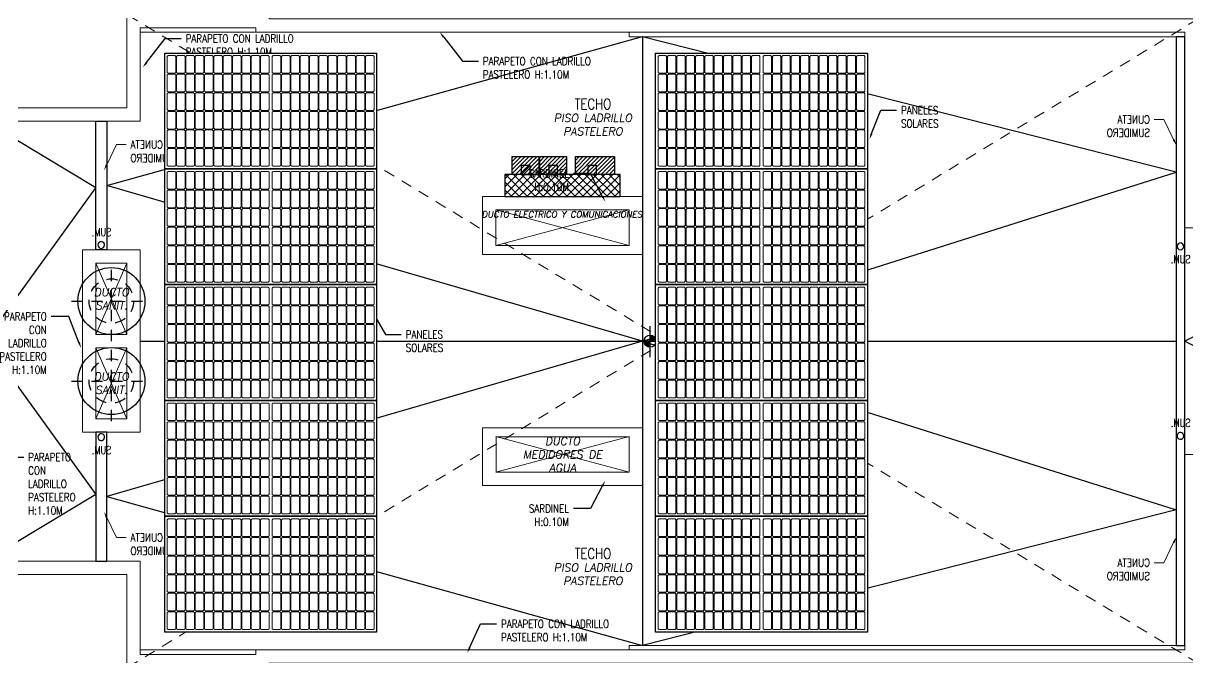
# Model space of a CAD drawing. Header units: millimetres. Extents: x -3 to 53, y -110 to 39.
# Drawn here: x 3.53 to 16.63, y -101.67 to -94.53 of the extents above; entities that cross this region are included whole.
import ezdxf
from ezdxf import colors
from ezdxf.entities.mleader import LeaderData, LeaderLine
from ezdxf.enums import TextEntityAlignment as Align
from ezdxf.math import Vec2, Vec3

# ---------------------------------------------------------------- set-up
doc = ezdxf.new("R2010")
doc.units = ezdxf.units.MM
doc.set_wipeout_variables(frame=1)
doc.linetypes.add('HIDDEN2', pattern=[0.1875, 0.125, -0.0625])
doc.layers.add('A-01', color=8, linetype='Continuous', lineweight=0)
for name, color, linetype in [('A-HATCH', 8, 'Continuous'), ('A-LINEAS', 8, 'Continuous'), ('A-MURO BAJO', 8, 'Continuous'), ('A-NIVELES-NPT', 8, 'Continuous'), ('A-PROYECCIONES', 8, 'HIDDEN2'), ('A-TEXTO-ACABADO PISO', 8, 'Continuous'), ('A-TEXTO-INDICACIONES', 8, 'Continuous'), ('A_30_TableroElect', 8, 'Continuous'), ('DLP_TEXTO AMBIENTE', 8, 'Continuous'), ('L3 Equipos y Ductos', 8, 'Continuous'), ('L5 Linea mediana segmentada', 8, 'HIDDEN2'), ('L7 Linea fina segmentada', 8, 'HIDDEN2')]:
    doc.layers.add(name, color=color, linetype=linetype)
doc.styles.add('R80', font='ARIALN.TTF', dxfattribs={"height": 2.03})
doc.styles.add('ROMANS', font='ROMANS.shx', dxfattribs={"oblique": 10})
doc.styles.add('TXT_COTAS', font='romans.shx', dxfattribs={"width": 0.8})

# ---------------------------------------------------------------- blocks, each defined once
blk = doc.blocks.new('TEXTO AMBIENTES T')
at = {"layer": 'A-TEXTO-ACABADO PISO', "char_height": 0.09, "attachment_point": 2, "style": 'ROMANS'}
for insert in [(8.592, -4.37), (8.592, -9.427)]:
    blk.add_mtext_dynamic_manual_height_columns('PISO LADRILLO PASTELERO', width=1.20225, gutter_width=12.5, heights=[0], dxfattribs=dict(at, insert=insert))
at = {"layer": 'DLP_TEXTO AMBIENTE', "style": 'ROMANS', "width": 0.8}
for p in [(8.592, -4.318, 0), (8.592, -9.375, 0)]:
    blk.add_text('TECHO', height=0.12, dxfattribs=at).set_placement(p, align=Align.CENTER)
blk = doc.blocks.new('TEXTO DUCTOS PT')
at = {"layer": 'A-TEXTO-INDICACIONES', "attachment_point": 5, "style": 'ROMANS'}
for s, insert, char_height, width in [('\\pxsm1,qc,t16;DUCTO ELECTRICO Y COMUNICACIONES', (8.244, -5.5, 0), 0.07, 1.81988), ('\\pxsm1,t16;DUCTO SANIT.', (3.175, -6.45), 0.09, 0.4157), ('\\pxsm1,t16;DUCTO SANIT.', (3.175, -7.4), 0.09, 0.4157), ('\\pxsm1,qc,t16;DUCTO MEDIDORES DE AGUA', (8.25, -8.2), 0.09, 1.04794)]:
    blk.add_mtext(s, dxfattribs=dict(at, insert=insert, char_height=char_height, width=width))
blk = doc.blocks.new('*U256')
at = {"color": 8}
blk.add_ellipse((0, 0), major_axis=(0.0118, 0.036), ratio=1, start_param=5.813820330443059, end_param=12.09700563762265, dxfattribs=at)
at = {"layer": 'A-TEXTO-INDICACIONES', "color": 8, "style": 'ROMANS', "width": 0.75}
blk.add_text('SUM.', height=0.09, dxfattribs=at).set_placement((-0.113, 0.1))
blk = doc.blocks.new('*U253')
at = {"color": 8}
blk.add_ellipse((0, 0), major_axis=(0.0118, 0.036), ratio=1, start_param=5.813820330443059, end_param=12.09700563762265, dxfattribs=at)
at = {"layer": 'A-TEXTO-INDICACIONES', "color": 8, "style": 'ROMANS', "width": 0.75}
blk.add_text('SUM.', height=0.09, dxfattribs=at).set_placement((-0.113, -0.19))
blk = doc.blocks.new('A$C9eb9c900')
blk.add_wipeout([(0, 2.384), (1.303, 2.384), (1.303, 0), (0, 0)])
at = {"layer": 'A-01'}
for points in [[(0.038, 2.355), (0.219, 2.355), (0.227, 2.345), (0.227, 2.27), (0.219, 2.26), (0.038, 2.26), (0.029, 2.27), (0.029, 2.345)], [(0.038, 2.25), (0.219, 2.25), (0.227, 2.24), (0.227, 2.165), (0.219, 2.155), (0.038, 2.155), (0.029, 2.165), (0.029, 2.24)], [(0.428, 2.355), (0.247, 2.355), (0.239, 2.345), (0.239, 2.27), (0.247, 2.26), (0.428, 2.26), (0.437, 2.27), (0.437, 2.345)], [(0.428, 2.25), (0.247, 2.25), (0.239, 2.24), (0.239, 2.165), (0.247, 2.155), (0.428, 2.155), (0.437, 2.165), (0.437, 2.24)], [(0.637, 2.355), (0.457, 2.355), (0.448, 2.345), (0.448, 2.27), (0.457, 2.26), (0.637, 2.26), (0.646, 2.27), (0.646, 2.345)], [(0.637, 2.25), (0.457, 2.25), (0.448, 2.24), (0.448, 2.165), (0.457, 2.155), (0.637, 2.155), (0.646, 2.165), (0.646, 2.24)], [(0.666, 2.355), (0.846, 2.355), (0.855, 2.345), (0.855, 2.27), (0.846, 2.26), (0.666, 2.26), (0.657, 2.27), (0.657, 2.345)], [(0.666, 2.25), (0.846, 2.25), (0.855, 2.24), (0.855, 2.165), (0.846, 2.155), (0.666, 2.155), (0.657, 2.165), (0.657, 2.24)], [(0.875, 2.355), (1.056, 2.355), (1.064, 2.345), (1.064, 2.27), (1.056, 2.26), (0.875, 2.26), (0.866, 2.27), (0.866, 2.345)], [(0.875, 2.25), (1.056, 2.25), (1.064, 2.24), (1.064, 2.165), (1.056, 2.155), (0.875, 2.155), (0.866, 2.165), (0.866, 2.24)], [(1.265, 2.355), (1.084, 2.355), (1.076, 2.345), (1.076, 2.27), (1.084, 2.26), (1.265, 2.26), (1.274, 2.27), (1.274, 2.345)], [(1.265, 2.25), (1.084, 2.25), (1.076, 2.24), (1.076, 2.165), (1.084, 2.155), (1.265, 2.155), (1.274, 2.165), (1.274, 2.24)], [(0.038, 2.145), (0.219, 2.145), (0.227, 2.135), (0.227, 2.06), (0.219, 2.05), (0.038, 2.05), (0.029, 2.06), (0.029, 2.135)], [(0.428, 2.145), (0.247, 2.145), (0.239, 2.135), (0.239, 2.06), (0.247, 2.05), (0.428, 2.05), (0.437, 2.06), (0.437, 2.135)], [(0.637, 2.145), (0.457, 2.145), (0.448, 2.135), (0.448, 2.06), (0.457, 2.05), (0.637, 2.05), (0.646, 2.06), (0.646, 2.135)], [(0.666, 2.145), (0.846, 2.145), (0.855, 2.135), (0.855, 2.06), (0.846, 2.05), (0.666, 2.05), (0.657, 2.06), (0.657, 2.135)], [(0.875, 2.145), (1.056, 2.145), (1.064, 2.135), (1.064, 2.06), (1.056, 2.05), (0.875, 2.05), (0.866, 2.06), (0.866, 2.135)], [(1.265, 2.145), (1.084, 2.145), (1.076, 2.135), (1.076, 2.06), (1.084, 2.05), (1.265, 2.05), (1.274, 2.06), (1.274, 2.135)], [(0.038, 2.04), (0.219, 2.04), (0.227, 2.03), (0.227, 1.955), (0.219, 1.945), (0.038, 1.945), (0.029, 1.955), (0.029, 2.03)], [(0.428, 2.04), (0.247, 2.04), (0.239, 2.03), (0.239, 1.955), (0.247, 1.945), (0.428, 1.945), (0.437, 1.955), (0.437, 2.03)], [(0.637, 2.04), (0.457, 2.04), (0.448, 2.03), (0.448, 1.955), (0.457, 1.945), (0.637, 1.945), (0.646, 1.955), (0.646, 2.03)], [(0.666, 2.04), (0.846, 2.04), (0.855, 2.03), (0.855, 1.955), (0.846, 1.945), (0.666, 1.945), (0.657, 1.955), (0.657, 2.03)], [(0.875, 2.04), (1.056, 2.04), (1.064, 2.03), (1.064, 1.955), (1.056, 1.945), (0.875, 1.945), (0.866, 1.955), (0.866, 2.03)], [(1.265, 2.04), (1.084, 2.04), (1.076, 2.03), (1.076, 1.955), (1.084, 1.945), (1.265, 1.945), (1.274, 1.955), (1.274, 2.03)], [(0.038, 1.935), (0.219, 1.935), (0.227, 1.925), (0.227, 1.85), (0.219, 1.84), (0.038, 1.84), (0.029, 1.85), (0.029, 1.925)], [(0.428, 1.935), (0.247, 1.935), (0.239, 1.925), (0.239, 1.85), (0.247, 1.84), (0.428, 1.84), (0.437, 1.85), (0.437, 1.925)], [(0.637, 1.935), (0.457, 1.935), (0.448, 1.925), (0.448, 1.85), (0.457, 1.84), (0.637, 1.84), (0.646, 1.85), (0.646, 1.925)], [(0.666, 1.935), (0.846, 1.935), (0.855, 1.925), (0.855, 1.85), (0.846, 1.84), (0.666, 1.84), (0.657, 1.85), (0.657, 1.925)], [(0.875, 1.935), (1.056, 1.935), (1.064, 1.925), (1.064, 1.85), (1.056, 1.84), (0.875, 1.84), (0.866, 1.85), (0.866, 1.925)], [(1.265, 1.935), (1.084, 1.935), (1.076, 1.925), (1.076, 1.85), (1.084, 1.84), (1.265, 1.84), (1.274, 1.85), (1.274, 1.925)], [(0.038, 1.83), (0.219, 1.83), (0.227, 1.82), (0.227, 1.745), (0.219, 1.735), (0.038, 1.735), (0.029, 1.745), (0.029, 1.82)], [(0.038, 1.725), (0.219, 1.725), (0.227, 1.715), (0.227, 1.64), (0.219, 1.63), (0.038, 1.63), (0.029, 1.64), (0.029, 1.715)], [(0.428, 1.83), (0.247, 1.83), (0.239, 1.82), (0.239, 1.745), (0.247, 1.735), (0.428, 1.735), (0.437, 1.745), (0.437, 1.82)], [(0.428, 1.725), (0.247, 1.725), (0.239, 1.715), (0.239, 1.64), (0.247, 1.63), (0.428, 1.63), (0.437, 1.64), (0.437, 1.715)], [(0.637, 1.83), (0.457, 1.83), (0.448, 1.82), (0.448, 1.745), (0.457, 1.735), (0.637, 1.735), (0.646, 1.745), (0.646, 1.82)], [(0.637, 1.725), (0.457, 1.725), (0.448, 1.715), (0.448, 1.64), (0.457, 1.63), (0.637, 1.63), (0.646, 1.64), (0.646, 1.715)], [(0.666, 1.83), (0.846, 1.83), (0.855, 1.82), (0.855, 1.745), (0.846, 1.735), (0.666, 1.735), (0.657, 1.745), (0.657, 1.82)], [(0.666, 1.725), (0.846, 1.725), (0.855, 1.715), (0.855, 1.64), (0.846, 1.63), (0.666, 1.63), (0.657, 1.64), (0.657, 1.715)], [(0.875, 1.83), (1.056, 1.83), (1.064, 1.82), (1.064, 1.745), (1.056, 1.735), (0.875, 1.735), (0.866, 1.745), (0.866, 1.82)], [(0.875, 1.725), (1.056, 1.725), (1.064, 1.715), (1.064, 1.64), (1.056, 1.63), (0.875, 1.63), (0.866, 1.64), (0.866, 1.715)], [(1.265, 1.83), (1.084, 1.83), (1.076, 1.82), (1.076, 1.745), (1.084, 1.735), (1.265, 1.735), (1.274, 1.745), (1.274, 1.82)], [(1.265, 1.725), (1.084, 1.725), (1.076, 1.715), (1.076, 1.64), (1.084, 1.63), (1.265, 1.63), (1.274, 1.64), (1.274, 1.715)], [(0.038, 1.62), (0.219, 1.62), (0.227, 1.61), (0.227, 1.535), (0.219, 1.525), (0.038, 1.525), (0.029, 1.535), (0.029, 1.61)], [(0.428, 1.62), (0.247, 1.62), (0.239, 1.61), (0.239, 1.535), (0.247, 1.525), (0.428, 1.525), (0.437, 1.535), (0.437, 1.61)], [(0.637, 1.62), (0.457, 1.62), (0.448, 1.61), (0.448, 1.535), (0.457, 1.525), (0.637, 1.525), (0.646, 1.535), (0.646, 1.61)], [(0.666, 1.62), (0.846, 1.62), (0.855, 1.61), (0.855, 1.535), (0.846, 1.525), (0.666, 1.525), (0.657, 1.535), (0.657, 1.61)], [(0.875, 1.62), (1.056, 1.62), (1.064, 1.61), (1.064, 1.535), (1.056, 1.525), (0.875, 1.525), (0.866, 1.535), (0.866, 1.61)], [(1.265, 1.62), (1.084, 1.62), (1.076, 1.61), (1.076, 1.535), (1.084, 1.525), (1.265, 1.525), (1.274, 1.535), (1.274, 1.61)], [(0.038, 1.515), (0.219, 1.515), (0.227, 1.505), (0.227, 1.43), (0.219, 1.42), (0.038, 1.42), (0.029, 1.43), (0.029, 1.505)], [(0.428, 1.515), (0.247, 1.515), (0.239, 1.505), (0.239, 1.43), (0.247, 1.42), (0.428, 1.42), (0.437, 1.43), (0.437, 1.505)], [(0.637, 1.515), (0.457, 1.515), (0.448, 1.505), (0.448, 1.43), (0.457, 1.42), (0.637, 1.42), (0.646, 1.43), (0.646, 1.505)], [(0.666, 1.515), (0.846, 1.515), (0.855, 1.505), (0.855, 1.43), (0.846, 1.42), (0.666, 1.42), (0.657, 1.43), (0.657, 1.505)], [(0.875, 1.515), (1.056, 1.515), (1.064, 1.505), (1.064, 1.43), (1.056, 1.42), (0.875, 1.42), (0.866, 1.43), (0.866, 1.505)], [(1.265, 1.515), (1.084, 1.515), (1.076, 1.505), (1.076, 1.43), (1.084, 1.42), (1.265, 1.42), (1.274, 1.43), (1.274, 1.505)], [(0.038, 1.41), (0.219, 1.41), (0.227, 1.4), (0.227, 1.325), (0.219, 1.315), (0.038, 1.315), (0.029, 1.325), (0.029, 1.4)], [(0.428, 1.41), (0.247, 1.41), (0.239, 1.4), (0.239, 1.325), (0.247, 1.315), (0.428, 1.315), (0.437, 1.325), (0.437, 1.4)], [(0.637, 1.41), (0.457, 1.41), (0.448, 1.4), (0.448, 1.325), (0.457, 1.315), (0.637, 1.315), (0.646, 1.325), (0.646, 1.4)], [(0.666, 1.41), (0.846, 1.41), (0.855, 1.4), (0.855, 1.325), (0.846, 1.315), (0.666, 1.315), (0.657, 1.325), (0.657, 1.4)], [(0.875, 1.41), (1.056, 1.41), (1.064, 1.4), (1.064, 1.325), (1.056, 1.315), (0.875, 1.315), (0.866, 1.325), (0.866, 1.4)], [(1.265, 1.41), (1.084, 1.41), (1.076, 1.4), (1.076, 1.325), (1.084, 1.315), (1.265, 1.315), (1.274, 1.325), (1.274, 1.4)], [(0.038, 1.305), (0.219, 1.305), (0.227, 1.295), (0.227, 1.22), (0.219, 1.21), (0.038, 1.21), (0.029, 1.22), (0.029, 1.295)], [(0.428, 1.305), (0.247, 1.305), (0.239, 1.295), (0.239, 1.22), (0.247, 1.21), (0.428, 1.21), (0.437, 1.22), (0.437, 1.295)], [(0.637, 1.305), (0.457, 1.305), (0.448, 1.295), (0.448, 1.22), (0.457, 1.21), (0.637, 1.21), (0.646, 1.22), (0.646, 1.295)], [(0.666, 1.305), (0.846, 1.305), (0.855, 1.295), (0.855, 1.22), (0.846, 1.21), (0.666, 1.21), (0.657, 1.22), (0.657, 1.295)], [(0.875, 1.305), (1.056, 1.305), (1.064, 1.295), (1.064, 1.22), (1.056, 1.21), (0.875, 1.21), (0.866, 1.22), (0.866, 1.295)], [(1.265, 1.305), (1.084, 1.305), (1.076, 1.295), (1.076, 1.22), (1.084, 1.21), (1.265, 1.21), (1.274, 1.22), (1.274, 1.295)], [(0.038, 1.079), (0.219, 1.079), (0.227, 1.089), (0.227, 1.164), (0.219, 1.174), (0.038, 1.174), (0.029, 1.164), (0.029, 1.089)], [(0.038, 0.974), (0.219, 0.974), (0.227, 0.984), (0.227, 1.059), (0.219, 1.069), (0.038, 1.069), (0.029, 1.059), (0.029, 0.984)], [(0.428, 1.079), (0.247, 1.079), (0.239, 1.089), (0.239, 1.164), (0.247, 1.174), (0.428, 1.174), (0.437, 1.164), (0.437, 1.089)], [(0.428, 0.974), (0.247, 0.974), (0.239, 0.984), (0.239, 1.059), (0.247, 1.069), (0.428, 1.069), (0.437, 1.059), (0.437, 0.984)], [(0.637, 1.079), (0.457, 1.079), (0.448, 1.089), (0.448, 1.164), (0.457, 1.174), (0.637, 1.174), (0.646, 1.164), (0.646, 1.089)], [(0.637, 0.974), (0.457, 0.974), (0.448, 0.984), (0.448, 1.059), (0.457, 1.069), (0.637, 1.069), (0.646, 1.059), (0.646, 0.984)], [(0.666, 1.079), (0.846, 1.079), (0.855, 1.089), (0.855, 1.164), (0.846, 1.174), (0.666, 1.174), (0.657, 1.164), (0.657, 1.089)], [(0.666, 0.974), (0.846, 0.974), (0.855, 0.984), (0.855, 1.059), (0.846, 1.069), (0.666, 1.069), (0.657, 1.059), (0.657, 0.984)], [(0.875, 1.079), (1.056, 1.079), (1.064, 1.089), (1.064, 1.164), (1.056, 1.174), (0.875, 1.174), (0.866, 1.164), (0.866, 1.089)], [(0.875, 0.974), (1.056, 0.974), (1.064, 0.984), (1.064, 1.059), (1.056, 1.069), (0.875, 1.069), (0.866, 1.059), (0.866, 0.984)], [(1.265, 1.079), (1.084, 1.079), (1.076, 1.089), (1.076, 1.164), (1.084, 1.174), (1.265, 1.174), (1.274, 1.164), (1.274, 1.089)], [(1.265, 0.974), (1.084, 0.974), (1.076, 0.984), (1.076, 1.059), (1.084, 1.069), (1.265, 1.069), (1.274, 1.059), (1.274, 0.984)], [(0.038, 0.869), (0.219, 0.869), (0.227, 0.879), (0.227, 0.954), (0.219, 0.964), (0.038, 0.964), (0.029, 0.954), (0.029, 0.879)], [(0.428, 0.869), (0.247, 0.869), (0.239, 0.879), (0.239, 0.954), (0.247, 0.964), (0.428, 0.964), (0.437, 0.954), (0.437, 0.879)], [(0.637, 0.869), (0.457, 0.869), (0.448, 0.879), (0.448, 0.954), (0.457, 0.964), (0.637, 0.964), (0.646, 0.954), (0.646, 0.879)], [(0.666, 0.869), (0.846, 0.869), (0.855, 0.879), (0.855, 0.954), (0.846, 0.964), (0.666, 0.964), (0.657, 0.954), (0.657, 0.879)], [(0.875, 0.869), (1.056, 0.869), (1.064, 0.879), (1.064, 0.954), (1.056, 0.964), (0.875, 0.964), (0.866, 0.954), (0.866, 0.879)], [(1.265, 0.869), (1.084, 0.869), (1.076, 0.879), (1.076, 0.954), (1.084, 0.964), (1.265, 0.964), (1.274, 0.954), (1.274, 0.879)], [(0.038, 0.764), (0.219, 0.764), (0.227, 0.774), (0.227, 0.849), (0.219, 0.859), (0.038, 0.859), (0.029, 0.849), (0.029, 0.774)], [(0.428, 0.764), (0.247, 0.764), (0.239, 0.774), (0.239, 0.849), (0.247, 0.859), (0.428, 0.859), (0.437, 0.849), (0.437, 0.774)], [(0.637, 0.764), (0.457, 0.764), (0.448, 0.774), (0.448, 0.849), (0.457, 0.859), (0.637, 0.859), (0.646, 0.849), (0.646, 0.774)], [(0.666, 0.764), (0.846, 0.764), (0.855, 0.774), (0.855, 0.849), (0.846, 0.859), (0.666, 0.859), (0.657, 0.849), (0.657, 0.774)], [(0.875, 0.764), (1.056, 0.764), (1.064, 0.774), (1.064, 0.849), (1.056, 0.859), (0.875, 0.859), (0.866, 0.849), (0.866, 0.774)], [(1.265, 0.764), (1.084, 0.764), (1.076, 0.774), (1.076, 0.849), (1.084, 0.859), (1.265, 0.859), (1.274, 0.849), (1.274, 0.774)], [(0.038, 0.659), (0.219, 0.659), (0.227, 0.669), (0.227, 0.744), (0.219, 0.754), (0.038, 0.754), (0.029, 0.744), (0.029, 0.669)], [(0.428, 0.659), (0.247, 0.659), (0.239, 0.669), (0.239, 0.744), (0.247, 0.754), (0.428, 0.754), (0.437, 0.744), (0.437, 0.669)], [(0.637, 0.659), (0.457, 0.659), (0.448, 0.669), (0.448, 0.744), (0.457, 0.754), (0.637, 0.754), (0.646, 0.744), (0.646, 0.669)], [(0.666, 0.659), (0.846, 0.659), (0.855, 0.669), (0.855, 0.744), (0.846, 0.754), (0.666, 0.754), (0.657, 0.744), (0.657, 0.669)], [(0.875, 0.659), (1.056, 0.659), (1.064, 0.669), (1.064, 0.744), (1.056, 0.754), (0.875, 0.754), (0.866, 0.744), (0.866, 0.669)], [(1.265, 0.659), (1.084, 0.659), (1.076, 0.669), (1.076, 0.744), (1.084, 0.754), (1.265, 0.754), (1.274, 0.744), (1.274, 0.669)], [(0.038, 0.554), (0.219, 0.554), (0.227, 0.564), (0.227, 0.639), (0.219, 0.649), (0.038, 0.649), (0.029, 0.639), (0.029, 0.564)], [(0.038, 0.449), (0.219, 0.449), (0.227, 0.459), (0.227, 0.534), (0.219, 0.544), (0.038, 0.544), (0.029, 0.534), (0.029, 0.459)], [(0.428, 0.554), (0.247, 0.554), (0.239, 0.564), (0.239, 0.639), (0.247, 0.649), (0.428, 0.649), (0.437, 0.639), (0.437, 0.564)], [(0.428, 0.449), (0.247, 0.449), (0.239, 0.459), (0.239, 0.534), (0.247, 0.544), (0.428, 0.544), (0.437, 0.534), (0.437, 0.459)], [(0.637, 0.554), (0.457, 0.554), (0.448, 0.564), (0.448, 0.639), (0.457, 0.649), (0.637, 0.649), (0.646, 0.639), (0.646, 0.564)], [(0.637, 0.449), (0.457, 0.449), (0.448, 0.459), (0.448, 0.534), (0.457, 0.544), (0.637, 0.544), (0.646, 0.534), (0.646, 0.459)], [(0.666, 0.554), (0.846, 0.554), (0.855, 0.564), (0.855, 0.639), (0.846, 0.649), (0.666, 0.649), (0.657, 0.639), (0.657, 0.564)], [(0.666, 0.449), (0.846, 0.449), (0.855, 0.459), (0.855, 0.534), (0.846, 0.544), (0.666, 0.544), (0.657, 0.534), (0.657, 0.459)], [(0.875, 0.554), (1.056, 0.554), (1.064, 0.564), (1.064, 0.639), (1.056, 0.649), (0.875, 0.649), (0.866, 0.639), (0.866, 0.564)], [(0.875, 0.449), (1.056, 0.449), (1.064, 0.459), (1.064, 0.534), (1.056, 0.544), (0.875, 0.544), (0.866, 0.534), (0.866, 0.459)], [(1.265, 0.554), (1.084, 0.554), (1.076, 0.564), (1.076, 0.639), (1.084, 0.649), (1.265, 0.649), (1.274, 0.639), (1.274, 0.564)], [(1.265, 0.449), (1.084, 0.449), (1.076, 0.459), (1.076, 0.534), (1.084, 0.544), (1.265, 0.544), (1.274, 0.534), (1.274, 0.459)], [(0.038, 0.344), (0.219, 0.344), (0.227, 0.354), (0.227, 0.429), (0.219, 0.439), (0.038, 0.439), (0.029, 0.429), (0.029, 0.354)], [(0.428, 0.344), (0.247, 0.344), (0.239, 0.354), (0.239, 0.429), (0.247, 0.439), (0.428, 0.439), (0.437, 0.429), (0.437, 0.354)], [(0.637, 0.344), (0.457, 0.344), (0.448, 0.354), (0.448, 0.429), (0.457, 0.439), (0.637, 0.439), (0.646, 0.429), (0.646, 0.354)], [(0.666, 0.344), (0.846, 0.344), (0.855, 0.354), (0.855, 0.429), (0.846, 0.439), (0.666, 0.439), (0.657, 0.429), (0.657, 0.354)], [(0.875, 0.344), (1.056, 0.344), (1.064, 0.354), (1.064, 0.429), (1.056, 0.439), (0.875, 0.439), (0.866, 0.429), (0.866, 0.354)], [(1.265, 0.344), (1.084, 0.344), (1.076, 0.354), (1.076, 0.429), (1.084, 0.439), (1.265, 0.439), (1.274, 0.429), (1.274, 0.354)], [(0.038, 0.239), (0.219, 0.239), (0.227, 0.249), (0.227, 0.324), (0.219, 0.334), (0.038, 0.334), (0.029, 0.324), (0.029, 0.249)], [(0.428, 0.239), (0.247, 0.239), (0.239, 0.249), (0.239, 0.324), (0.247, 0.334), (0.428, 0.334), (0.437, 0.324), (0.437, 0.249)], [(0.637, 0.239), (0.457, 0.239), (0.448, 0.249), (0.448, 0.324), (0.457, 0.334), (0.637, 0.334), (0.646, 0.324), (0.646, 0.249)], [(0.666, 0.239), (0.846, 0.239), (0.855, 0.249), (0.855, 0.324), (0.846, 0.334), (0.666, 0.334), (0.657, 0.324), (0.657, 0.249)], [(0.875, 0.239), (1.056, 0.239), (1.064, 0.249), (1.064, 0.324), (1.056, 0.334), (0.875, 0.334), (0.866, 0.324), (0.866, 0.249)], [(1.265, 0.239), (1.084, 0.239), (1.076, 0.249), (1.076, 0.324), (1.084, 0.334), (1.265, 0.334), (1.274, 0.324), (1.274, 0.249)], [(0.038, 0.134), (0.219, 0.134), (0.227, 0.144), (0.227, 0.219), (0.219, 0.229), (0.038, 0.229), (0.029, 0.219), (0.029, 0.144)], [(0.428, 0.134), (0.247, 0.134), (0.239, 0.144), (0.239, 0.219), (0.247, 0.229), (0.428, 0.229), (0.437, 0.219), (0.437, 0.144)], [(0.637, 0.134), (0.457, 0.134), (0.448, 0.144), (0.448, 0.219), (0.457, 0.229), (0.637, 0.229), (0.646, 0.219), (0.646, 0.144)], [(0.666, 0.134), (0.846, 0.134), (0.855, 0.144), (0.855, 0.219), (0.846, 0.229), (0.666, 0.229), (0.657, 0.219), (0.657, 0.144)], [(0.875, 0.134), (1.056, 0.134), (1.064, 0.144), (1.064, 0.219), (1.056, 0.229), (0.875, 0.229), (0.866, 0.219), (0.866, 0.144)], [(1.265, 0.134), (1.084, 0.134), (1.076, 0.144), (1.076, 0.219), (1.084, 0.229), (1.265, 0.229), (1.274, 0.219), (1.274, 0.144)], [(0.038, 0.029), (0.219, 0.029), (0.227, 0.039), (0.227, 0.114), (0.219, 0.124), (0.038, 0.124), (0.029, 0.114), (0.029, 0.039)], [(0.428, 0.029), (0.247, 0.029), (0.239, 0.039), (0.239, 0.114), (0.247, 0.124), (0.428, 0.124), (0.437, 0.114), (0.437, 0.039)], [(0.637, 0.029), (0.457, 0.029), (0.448, 0.039), (0.448, 0.114), (0.457, 0.124), (0.637, 0.124), (0.646, 0.114), (0.646, 0.039)], [(0.666, 0.029), (0.846, 0.029), (0.855, 0.039), (0.855, 0.114), (0.846, 0.124), (0.666, 0.124), (0.657, 0.114), (0.657, 0.039)], [(0.875, 0.029), (1.056, 0.029), (1.064, 0.039), (1.064, 0.114), (1.056, 0.124), (0.875, 0.124), (0.866, 0.114), (0.866, 0.039)], [(1.265, 0.029), (1.084, 0.029), (1.076, 0.039), (1.076, 0.114), (1.084, 0.124), (1.265, 0.124), (1.274, 0.114), (1.274, 0.039)]]:
    blk.add_lwpolyline(points, close=True, dxfattribs=at)
at = {"layer": 'A_30_TableroElect'}
blk.add_lwpolyline([(1.303, 2.384), (0, 2.384), (0, 0), (1.303, 0)], close=True, dxfattribs=at)
blk = doc.blocks.new('PV_TF')
at = {"layer": 'A_30_TableroElect'}
h = blk.add_hatch(dxfattribs=at)
h.set_pattern_fill('ANSI31', color=8, scale=0.01, angle=180.0704)
h.set_pattern_definition([(225.0704464, (1063.973772, 926.919387), (0.0224782269, -0.0224230198), [])])
h.paths.add_polyline_path([(7.685, -5.05), (7.685, -4.85), (7.985, -4.85), (7.985, -5.05)])
h = blk.add_hatch(dxfattribs=at)
h.set_pattern_fill('ANSI31', color=8, scale=0.01, angle=180.0704)
h.set_pattern_definition([(225.0704464, (1064.460508, 926.919387), (0.0224782269, -0.0224230198), [])])
h.paths.add_polyline_path([(7.995, -5.05), (7.995, -4.85), (8.295, -4.85), (8.295, -5.05)])
h = blk.add_hatch(dxfattribs=at)
h.set_pattern_fill('ANSI31', color=8, scale=0.01, angle=180.0704)
h.set_pattern_definition([(225.0704464, (1065.935942, 926.929737), (0.0224782269, -0.0224230198), [])])
h.paths.add_polyline_path([(8.395, -5.05), (8.395, -4.85), (8.835, -4.85), (8.835, -5.05)])
h = blk.add_hatch(dxfattribs=at)
h.set_pattern_fill('ANSI37', color=8, scale=0.02, angle=180)
h.set_pattern_definition([(225, (2897.388424, 2054.6976), (0.0449012806, -0.0449012807), []), (315, (2897.388424, 2054.6976), (0.0449012807, 0.0449012806), [])])
h.paths.add_polyline_path([(7.6, -5.05), (7.6, -5.3), (8.9, -5.3), (8.9, -5.05)])
at = {"layer": 'A_30_TableroElect', "color": 251, "true_color": 0x636466}
blk.add_line((7.785, -5.05), (7.885, -4.95), dxfattribs=at)
at = {"layer": 'A_30_TableroElect', "color": 250}
for points in [[(7.985, -4.85), (7.985, -5.05), (7.685, -5.05), (7.685, -4.85)], [(8.295, -4.85), (8.295, -5.05), (7.995, -5.05), (7.995, -4.85)], [(8.835, -4.85), (8.835, -5.05), (8.395, -5.05), (8.395, -4.85)], [(7.6, -5.05), (7.6, -5.3), (8.9, -5.3), (8.9, -5.05)]]:
    blk.add_lwpolyline(points, close=True, dxfattribs=at)
at = {"layer": 'A_30_TableroElect', "color": 251, "true_color": 0x636466}
for points in [[(7.885, -5.05), (7.885, -4.95), (7.785, -4.95), (7.785, -5.05), (7.885, -5.05)], [(8.195, -5.05), (8.195, -4.95), (8.095, -4.95), (8.095, -5.05), (8.195, -5.05)], [(8.533, -5.05), (8.633, -5.05), (8.633, -4.95), (8.533, -4.95), (8.533, -5.05)]]:
    blk.add_lwpolyline(points, dxfattribs=at)
at = {"xscale": -1, "rotation": 90}
for p in [(11.681, -4.987), (6.159, -8.896), (11.681, -8.896)]:
    blk.add_blockref('A$C9eb9c900', p, dxfattribs=at)
for p in [(11.681, -3.684), (6.159, -7.593), (11.681, -7.593)]:
    blk.add_blockref('A$C9eb9c900', p, dxfattribs=at)
for p in [(6.159, -6.29), (11.681, -6.29)]:
    blk.add_blockref('A$C9eb9c900', p, dxfattribs=at)
blk.add_blockref('A$C9eb9c900', (6.159, -4.987), dxfattribs=at)
blk.add_blockref('A$C9eb9c900', (6.159, -3.684), dxfattribs=at)
blk = doc.blocks.new('SIM NIVEL PLANTA')
at = {"linetype": 'Continuous'}
h = blk.add_hatch(dxfattribs=at)
h.set_pattern_fill('_USER', color=8, scale=0.089997, angle=45, style=0, pattern_type=0)
h.set_pattern_definition([(45, (31854.49523, 23864.84028), (-0.06363728001, 0.06363728001), [])])
h.paths.add_polyline_path([(-17.33, 0), (-15.98, 0, 0.409209), (-17.33, 1.33)])
h.paths.add_polyline_path([(-18.68, 0, 0.004279), (-18.68, -0.02, 0.414214), (-17.33, -1.37), (-17.33, 0)])
at = {"color": 8}
for p, q in [((-17.33, -3.58), (-17.33, 3.34)), ((-2, 0), (-20, 0))]:
    blk.add_line(p, q, dxfattribs=at)
at = {"color": 8, "linetype": 'Continuous'}
blk.add_circle((-17.33, -0.02), 1.35, dxfattribs=at)
at = {"color": 8, "style": 'R80'}
blk.add_attdef('N.P.T.+0.00', text='', height=1.8, dxfattribs=at).set_placement((-8.87, 1.77), align=Align.MIDDLE_CENTER)
blk = doc.blocks.new('EEO-01')
at = {"layer": 'L3 Equipos y Ductos'}
blk.add_circle((0, 0), 0.377, dxfattribs=at)
at = {"layer": 'L5 Linea mediana segmentada'}
blk.add_circle((0, 0), 0.25, dxfattribs=at)
at = {"layer": 'L7 Linea fina segmentada'}
for points in [[(0, -0.449), (0, 0.449)], [(-0.449, 0), (0.449, 0)]]:
    blk.add_lwpolyline(points, dxfattribs=at)
blk = doc.blocks.new('IISS-techos')
at = {"color": 8}
for p, q in [((-15.152, -5.025), (-9.15, -3.5)), ((-3.122, -5.175, 0), (-9.15, -3.499)), ((-9.15, -3.499), (-9.15, -10.349)), ((-9.149, -6.925), (-15.152, -5.025)), ((-9.15, -6.925), (-3.122, -5.175, 0)), ((-3.5, -6.925), (-15.152, -6.925)), ((-9.149, -6.925), (-15.152, -8.825)), ((-9.15, -6.925), (-3.122, -8.675, 0)), ((-3.122, -8.675, 0), (-9.15, -10.351)), ((-15.152, -8.825), (-9.15, -10.35))]:
    blk.add_line(p, q, dxfattribs=at)
blk.add_lwpolyline([(-15.25, -3.5), (-15.152, -3.5), (-15.152, -10.35), (-15.25, -10.35)], close=True)
at = {"elevation": 0}
for points in [[(-3.122, -5.9), (-3, -5.9), (-3, -4.45), (-3.122, -4.45)], [(-3.122, -7.95), (-3, -7.95), (-3, -9.4), (-3.122, -9.4)]]:
    blk.add_lwpolyline(points, close=True, dxfattribs=at)
at = {"color": 8}
for points in [[(-1.75, -6.925), (-3, -5.2), (-1.75, -4.45)], [(-17.8, -5.65), (-15.25, -6.925), (-17.8, -8.2)], [(-1.75, -6.925), (-3, -8.65), (-1.75, -9.4)]]:
    blk.add_lwpolyline(points, dxfattribs=at)
at = {"ltscale": 0.05}
for name, p in [('*U256', (-3.061, -5.844)), ('*U253', (-15.201, -5.859)), ('*U256', (-15.201, -7.991)), ('*U253', (-3.061, -8.006))]:
    blk.add_blockref(name, p, dxfattribs=at)
at = {"layer": 'A-TEXTO-INDICACIONES'}
ml = blk.add_multileader_mtext('Standard', dxfattribs=at)
ml.set_content('\\pxsm1,t16;CUNETA SUMIDERO', color=256, style='TXT_COTAS')
ml.set_leader_properties(color=7)
ml.build(insert=Vec2(0, 0))
ml.multileader.update_dxf_attribs({"dogleg_length": 0.05, "arrow_head_size": 0.07})
ctx = ml.context
ctx.base_point, ctx.char_height, ctx.arrow_head_size, ctx.landing_gap_size, ctx.plane_origin = Vec3(-14.907, -4.432), 0.09, 0.07, 0.05, Vec3(-15.305, -4.808)
notes = []
notes.append((ctx, [(0, (1, 1, 0), (-15.014, -4.432), (1, 0), 0.107, [(0, [(-15.155, -4.721)], 0, [])])]))
ctx.mtext.insert, ctx.mtext.width, ctx.mtext.defined_height, ctx.mtext.flow_direction = Vec3(-14.857, -4.387), 0.58325, 0.805, 5
ml = blk.add_multileader_mtext('Standard', dxfattribs=at)
ml.set_content('\\pxsm1,t16;CUNETA SUMIDERO', color=256, style='TXT_COTAS')
ml.set_leader_properties(color=7)
ml.build(insert=Vec2(0, 0))
ml.multileader.update_dxf_attribs({"dogleg_length": 0.05, "arrow_head_size": 0.07})
ctx = ml.context
ctx.base_point, ctx.char_height, ctx.arrow_head_size, ctx.landing_gap_size, ctx.plane_origin = Vec3(-3.958, -4.715), 0.09, 0.07, 0.05, Vec3(-2.942, -5.091)
ctx.text_align_type = 2
notes.append((ctx, [(0, (1, 1, 0), (-3.233, -4.715), (-1, 0), 0.107, [(0, [(-3.092, -5.004)], 0, [])])]))
ctx.mtext.insert, ctx.mtext.width, ctx.mtext.defined_height, ctx.mtext.alignment, ctx.mtext.flow_direction = Vec3(-3.39, -4.67), 0.58325, 0.805, 3, 5
ml = blk.add_multileader_mtext('Standard', dxfattribs=at)
ml.set_content('\\pxsm1,t16;CUNETA SUMIDERO', color=256, style='TXT_COTAS')
ml.set_leader_properties(color=7)
ml.build(insert=Vec2(0, 0))
ml.multileader.update_dxf_attribs({"dogleg_length": 0.05, "arrow_head_size": 0.07})
ctx = ml.context
ctx.base_point, ctx.char_height, ctx.arrow_head_size, ctx.landing_gap_size, ctx.plane_origin = Vec3(-3.958, -9.135), 0.09, 0.07, 0.05, Vec3(-2.942, -8.759)
ctx.text_align_type = 2
notes.append((ctx, [(0, (1, 1, 0), (-3.233, -9.135), (-1, 0), 0.107, [(0, [(-3.092, -8.846)], 0, [])])]))
ctx.mtext.insert, ctx.mtext.width, ctx.mtext.defined_height, ctx.mtext.alignment, ctx.mtext.flow_direction = Vec3(-3.39, -9.09), 0.58325, 0.805, 3, 5
ml = blk.add_multileader_mtext('Standard', dxfattribs=at)
ml.set_content('\\pxsm1,t16;CUNETA SUMIDERO', color=256, style='TXT_COTAS')
ml.set_leader_properties(color=7)
ml.build(insert=Vec2(0, 0))
ml.multileader.update_dxf_attribs({"dogleg_length": 0.05, "arrow_head_size": 0.07})
ctx = ml.context
ctx.base_point, ctx.char_height, ctx.arrow_head_size, ctx.landing_gap_size, ctx.plane_origin = Vec3(-14.907, -9.418), 0.09, 0.07, 0.05, Vec3(-15.305, -9.042)
notes.append((ctx, [(0, (1, 1, 0), (-15.014, -9.418), (1, 0), 0.107, [(0, [(-15.155, -9.129)], 0, [])])]))
ctx.mtext.insert, ctx.mtext.width, ctx.mtext.defined_height, ctx.mtext.flow_direction = Vec3(-14.857, -9.373), 0.58325, 0.805, 5
for ctx, leaders in notes:
    for number, flags, end, landing, length, lines in leaders:
        leader = LeaderData()
        leader.index, (leader.has_last_leader_line, leader.has_dogleg_vector, leader.attachment_direction) = number, flags
        leader.last_leader_point, leader.dogleg_vector, leader.dogleg_length = Vec3(end), Vec3(landing), length
        for number, points, colour, breaks in lines:
            line = LeaderLine()
            line.index, line.vertices, line.color, line.breaks = number, Vec3.list(points), colors.encode_raw_color(colour), breaks
            leader.lines.append(line)
        ctx.leaders.append(leader)
blk = doc.blocks.new('arq.')
at = {"layer": 'A-HATCH', "color": 8, "lineweight": 0}
for p, q in [((110.063, -94.739), (111.563, -95.139)), ((111.563, -94.739), (110.063, -95.139)), ((110.063, -97.689), (111.563, -97.289)), ((111.563, -97.689), (110.063, -97.289))]:
    blk.add_line(p, q, dxfattribs=at)
at = {"layer": 'A-LINEAS', "color": 8, "lineweight": 0}
for p, q in [((107.363, -92.739), (106.063, -92.739)), ((105.563, -95.339), (105.913, -96.139)), ((105.563, -96.139), (105.913, -95.339)), ((105.563, -97.089), (105.913, -96.289)), ((105.563, -96.289), (105.913, -97.089)), ((107.363, -99.688), (106.063, -99.688))]:
    blk.add_line(p, q, dxfattribs=at)
for points in [[(111.563, -92.739), (111.563, -92.789), (117.813, -92.789)], [(111.563, -99.688), (111.563, -99.638), (117.813, -99.638)]]:
    blk.add_lwpolyline(points, dxfattribs=at)
at = {"layer": 'A-MURO BAJO', "color": 8, "lineweight": 0}
for p, q in [((110.063, -95.139), (111.563, -95.139)), ((105.913, -95.339, 0), (105.563, -95.339, 0)), ((105.563, -95.339, 0), (105.563, -96.139, 0)), ((105.563, -96.139, 0), (105.913, -96.139, 0)), ((105.563, -97.089, 0), (105.563, -96.289, 0)), ((105.563, -96.289, 0), (105.913, -96.289, 0)), ((105.913, -96.289, 0), (105.913, -97.089, 0)), ((105.913, -97.089, 0), (105.563, -97.089, 0))]:
    blk.add_line(p, q, dxfattribs=at)
for points in [[(120.513, -95.614), (121.063, -95.614), (121.063, -94.464), (120.413, -94.464), (120.413, -94.789), (117.963, -94.789), (117.963, -92.589), (107.513, -92.589), (107.513, -92.539), (105.913, -92.539), (105.913, -93.589), (104.163, -93.589), (104.163, -98.839), (105.913, -98.839), (105.913, -99.889), (107.513, -99.889), (107.513, -99.839), (117.963, -99.839), (117.963, -97.639), (120.413, -97.639), (120.413, -97.964), (121.513, -97.964), (121.513, -96.814), (120.513, -96.814)], [(120.363, -97.489), (117.813, -97.489), (117.813, -99.689), (107.363, -99.689), (107.363, -99.739), (106.063, -99.739), (106.063, -98.689), (104.313, -98.689), (104.313, -93.739), (106.063, -93.739), (106.063, -92.689), (107.363, -92.689), (107.363, -92.739), (117.813, -92.739), (117.813, -94.939), (120.363, -94.939)], [(109.913, -95.239), (109.913, -94.589), (111.713, -94.589), (111.713, -95.239)], [(105.413, -95.189), (106.063, -95.189), (106.063, -97.239), (105.413, -97.239)], [(111.713, -97.839), (109.913, -97.839), (109.913, -97.19), (111.713, -97.19)], [(111.563, -97.689), (110.066, -97.689), (110.066, -97.29), (111.563, -97.29)]]:
    blk.add_lwpolyline(points, close=True, dxfattribs=at)
blk.add_lwpolyline([(110.063, -95.139), (110.063, -94.739), (111.563, -94.739), (111.563, -95.139)], dxfattribs=at)
at = {"layer": 'A-MURO BAJO', "color": 8, "lineweight": 0, "elevation": 0}
blk.add_lwpolyline([(105.913, -96.139), (105.913, -95.339)], dxfattribs=at)
at = {"layer": 'A-PROYECCIONES', "color": 8, "lineweight": 0}
for p, q in [((117.963, -99.839), (105.913, -92.539)), ((117.963, -92.589), (105.913, -99.889))]:
    blk.add_line(p, q, dxfattribs=at)
at = {"color": 8, "lineweight": 0, "xscale": -1}
blk.add_blockref('IISS-techos', (102.563, -89.289), dxfattribs=at)
at = {"layer": 'A-NIVELES-NPT', "color": 8, "lineweight": 0}
ref = blk.add_blockref('SIM NIVEL PLANTA', (112.664, -96.214), dxfattribs=dict(at, xscale=0.05, yscale=0.05, zscale=0.05))
ref.add_attrib('N.P.T.+0.00', 'N.T.T.+40.29', dxfattribs={"layer": '0', "height": 0.09, "style": 'R80'}).set_placement((112.22, -96.125), align=Align.MIDDLE_CENTER)
at = {"layer": 'A-TEXTO-INDICACIONES', "color": 8, "lineweight": 0}
blk.add_blockref('TEXTO DUCTOS PT', (102.563, -89.289), dxfattribs=at)
at = {"layer": 'DLP_TEXTO AMBIENTE', "color": 8, "lineweight": 0}
blk.add_blockref('TEXTO AMBIENTES T', (102.563, -89.289), dxfattribs=at)
at = {"layer": 'L7 Linea fina segmentada'}
for p in [(105.738, -95.764), (105.738, -96.664)]:
    blk.add_blockref('EEO-01', p, dxfattribs=at)
at = {"layer": 'A-TEXTO-INDICACIONES', "color": 8}
ml = blk.add_multileader_mtext('Standard', dxfattribs=at)
ml.set_content('\\pxsm1;PARAPETO CON LADRILLO PASTELERO H:1.10M', color=8, style='TXT_COTAS')
ml.set_leader_properties(color=7)
ml.build(insert=Vec2(0, 0))
ml.multileader.update_dxf_attribs({"dogleg_length": 0.05, "arrow_head_size": 0.07})
ctx = ml.context
ctx.base_point, ctx.char_height, ctx.arrow_head_size, ctx.landing_gap_size, ctx.plane_origin = Vec3(109.866, -93.065), 0.09, 0.07, 0.05, Vec3(109.623, -93.243)
notes = []
notes.append((ctx, [(0, (1, 1, 0), (109.687, -93.065), (1, 0), 0.179, [(0, [(109.433, -92.739)], 0, [])])]))
ctx.mtext.insert, ctx.mtext.width, ctx.mtext.defined_height, ctx.mtext.flow_direction = Vec3(109.916, -93.02), 1.77393, 0.515, 5
ml = blk.add_multileader_mtext('Standard', dxfattribs=at)
ml.set_content('\\pxsm1;PARAPETO CON LADRILLO PASTELERO H:1.10M', color=8, style='TXT_COTAS')
ml.set_leader_properties(color=7)
ml.build(insert=Vec2(0, 0))
ml.multileader.update_dxf_attribs({"dogleg_length": 0.05, "arrow_head_size": 0.07})
ctx = ml.context
ctx.base_point, ctx.char_height, ctx.arrow_head_size, ctx.landing_gap_size, ctx.plane_origin = Vec3(106.523, -92.81), 0.09, 0.07, 0.05, Vec3(106.28, -92.632)
notes.append((ctx, [(0, (1, 1, 0), (106.344, -92.81), (1, 0), 0.179, [(0, [(106.09, -93.136)], 0, [])])]))
ctx.mtext.insert, ctx.mtext.width, ctx.mtext.defined_height, ctx.mtext.flow_direction = Vec3(106.573, -92.765), 1.77393, 0.515, 5
ml = blk.add_multileader_mtext('Standard', dxfattribs=at)
ml.set_content('PANELES SOLARES', color=8, style='TXT_COTAS')
ml.set_leader_properties(color=7)
ml.build(insert=Vec2(0, 0))
ml.multileader.update_dxf_attribs({"dogleg_length": 0.05, "arrow_head_size": 0.07})
ctx = ml.context
ctx.base_point, ctx.char_height, ctx.arrow_head_size, ctx.landing_gap_size, ctx.plane_origin = Vec3(114.571, -93.617), 0.09, 0.07, 0.05, Vec3(114.328, -93.439)
notes.append((ctx, [(0, (1, 1, 0), (114.392, -93.617), (1, 0), 0.179, [(0, [(114.265, -93.944)], 0, [])])]))
ctx.mtext.insert, ctx.mtext.width, ctx.mtext.defined_height, ctx.mtext.flow_direction = Vec3(114.621, -93.572), 0.75886, 0.515, 5
ml = blk.add_multileader_mtext('Standard', dxfattribs=at)
ml.set_content('\\pxsm1;SARDINEL H:0.10M', color=8, style='TXT_COTAS')
ml.set_leader_properties(color=7)
ml.build(insert=Vec2(0, 0))
ml.multileader.update_dxf_attribs({"dogleg_length": 0.05, "arrow_head_size": 0.07})
ctx = ml.context
ctx.base_point, ctx.char_height, ctx.arrow_head_size, ctx.landing_gap_size, ctx.plane_origin = Vec3(110.348, -94.329), 0.09, 0.07, 0.05, Vec3(111.225, -94.182)
ctx.text_align_type = 2
notes.append((ctx, [(0, (1, 1, 0), (111.129, -94.329), (-1, 0), 0.194, [(0, [(111.293, -94.644)], 0, [])])]))
ctx.mtext.insert, ctx.mtext.width, ctx.mtext.defined_height, ctx.mtext.alignment, ctx.mtext.flow_direction = Vec3(110.885, -94.284), 0.68351, 0.515, 3, 5
ml = blk.add_multileader_mtext('Standard', dxfattribs=at)
ml.set_content('\\pxsm1;PARAPETO CON LADRILLO PASTELERO H:1.10M', color=8, style='TXT_COTAS')
ml.set_leader_properties(color=7)
ml.build(insert=Vec2(0, 0))
ml.multileader.update_dxf_attribs({"dogleg_length": 0.05, "arrow_head_size": 0.07})
ctx = ml.context
ctx.base_point, ctx.char_height, ctx.arrow_head_size, ctx.landing_gap_size, ctx.plane_origin = Vec3(104.392, -95.937), 0.09, 0.07, 0.05, Vec3(105.208, -95.79)
ctx.text_align_type = 2
notes.append((ctx, [(0, (1, 1, 0), (105.261, -95.937), (-1, 0), 0.2, [(0, [(105.398, -96.294)], 0, [])])]))
ctx.mtext.insert, ctx.mtext.width, ctx.mtext.defined_height, ctx.mtext.alignment, ctx.mtext.flow_direction = Vec3(105.011, -95.892), 0.68351, 0.515, 3, 5
ml = blk.add_multileader_mtext('Standard', dxfattribs=at)
ml.set_content('PANELES SOLARES', color=8, style='TXT_COTAS')
ml.set_leader_properties(color=7)
ml.build(insert=Vec2(0, 0))
ml.multileader.update_dxf_attribs({"dogleg_length": 0.05, "arrow_head_size": 0.07})
ctx = ml.context
ctx.base_point, ctx.char_height, ctx.arrow_head_size, ctx.landing_gap_size, ctx.plane_origin = Vec3(108.999, -96.139), 0.09, 0.07, 0.05, Vec3(108.756, -95.961)
notes.append((ctx, [(0, (1, 1, 0), (108.82, -96.139), (1, 0), 0.179, [(0, [(108.693, -95.917)], 0, [])])]))
ctx.mtext.insert, ctx.mtext.width, ctx.mtext.defined_height, ctx.mtext.flow_direction = Vec3(109.049, -96.094), 0.75886, 0.515, 5
ml = blk.add_multileader_mtext('Standard', dxfattribs=at)
ml.set_content('\\pxsm1;PARAPETO CON LADRILLO PASTELERO H:1.10M', color=8, style='TXT_COTAS')
ml.set_leader_properties(color=7)
ml.build(insert=Vec2(0, 0))
ml.multileader.update_dxf_attribs({"dogleg_length": 0.05, "arrow_head_size": 0.07})
ctx = ml.context
ctx.base_point, ctx.char_height, ctx.arrow_head_size, ctx.landing_gap_size, ctx.plane_origin = Vec3(104.752, -97.52), 0.09, 0.07, 0.05, Vec3(104.509, -97.342)
notes.append((ctx, [(0, (1, 1, 0), (104.573, -97.52), (1, 0), 0.179, [(0, [(104.319, -97.847)], 0, [])])]))
ctx.mtext.insert, ctx.mtext.width, ctx.mtext.defined_height, ctx.mtext.flow_direction = Vec3(104.802, -97.475), 0.71502, 0.515, 5
ml = blk.add_multileader_mtext('Standard', dxfattribs=at)
ml.set_content('\\pxsm1;SARDINEL H:0.10M', color=8, style='TXT_COTAS')
ml.set_leader_properties(color=7)
ml.build(insert=Vec2(0, 0))
ml.multileader.update_dxf_attribs({"dogleg_length": 0.05, "arrow_head_size": 0.07})
ctx = ml.context
ctx.base_point, ctx.char_height, ctx.arrow_head_size, ctx.landing_gap_size, ctx.plane_origin = Vec3(110.348, -98.098), 0.09, 0.07, 0.05, Vec3(111.225, -98.246)
ctx.text_align_type = 2
notes.append((ctx, [(0, (1, 1, 0), (111.129, -98.098), (-1, 0), 0.194, [(0, [(111.293, -97.783)], 0, [])])]))
ctx.mtext.insert, ctx.mtext.width, ctx.mtext.defined_height, ctx.mtext.alignment, ctx.mtext.flow_direction = Vec3(110.885, -98.053), 0.68351, 0.515, 3, 5
ml = blk.add_multileader_mtext('Standard', dxfattribs=at)
ml.set_content('\\pxsm1;PARAPETO CON LADRILLO PASTELERO H:1.10M', color=8, style='TXT_COTAS')
ml.set_leader_properties(color=7)
ml.build(insert=Vec2(0, 0))
ml.multileader.update_dxf_attribs({"dogleg_length": 0.05, "arrow_head_size": 0.07})
ctx = ml.context
ctx.base_point, ctx.char_height, ctx.arrow_head_size, ctx.landing_gap_size, ctx.plane_origin = Vec3(110.071, -99.396), 0.09, 0.07, 0.05, Vec3(109.931, -99.218)
notes.append((ctx, [(0, (1, 1, 0), (109.892, -99.396), (1, 0), 0.179, [(0, [(109.741, -99.722)], 0, [])])]))
ctx.mtext.insert, ctx.mtext.width, ctx.mtext.defined_height, ctx.mtext.flow_direction = Vec3(110.121, -99.351), 1.77393, 0.515, 5
for ctx, leaders in notes:
    for number, flags, end, landing, length, lines in leaders:
        leader = LeaderData()
        leader.index, (leader.has_last_leader_line, leader.has_dogleg_vector, leader.attachment_direction) = number, flags
        leader.last_leader_point, leader.dogleg_vector, leader.dogleg_length = Vec3(end), Vec3(landing), length
        for number, points, colour, breaks in lines:
            line = LeaderLine()
            line.index, line.vertices, line.color, line.breaks = number, Vec3.list(points), colors.encode_raw_color(colour), breaks
            leader.lines.append(line)
        ctx.leaders.append(leader)
at = {"color": 8}
blk.add_blockref('PV_TF', (102.563, -89.289), dxfattribs=at)

msp = doc.modelspace()

# ---------------------------------------------------------------- block references
at = {"color": 7}
msp.add_blockref('arq.', (-101.212, -1.894), dxfattribs=at)

doc.saveas('drawing.dxf')
